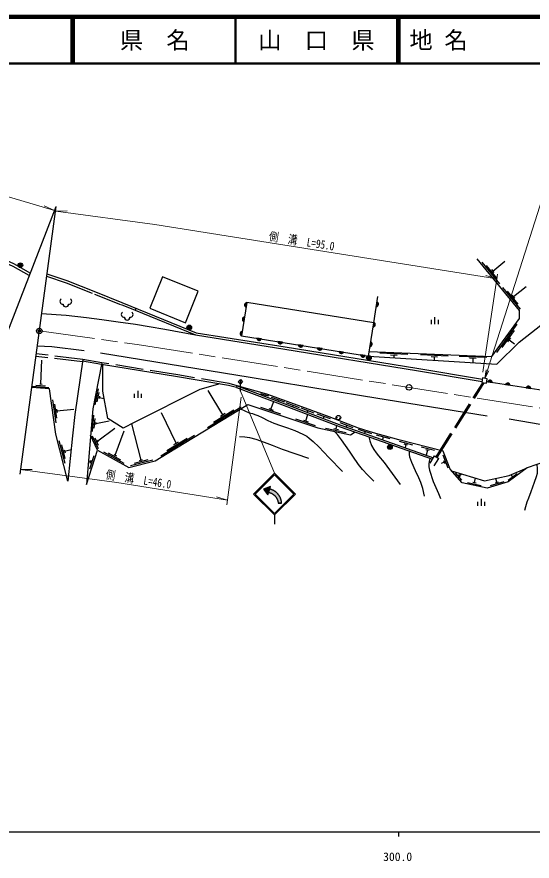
# Model space of a CAD drawing. Units: millimetres at full size, sheet at 1:1000; details may follow other scales. Extents: x 40000 to 680000, y 20000 to 380000.
# Drawn here: x 285992 to 396749, y 198715 to 380000 of the extents above; entities that cross this region are included whole.
import ezdxf
from ezdxf.enums import TextEntityAlignment as Align

# ---------------------------------------------------------------- set-up
doc = ezdxf.new("R2010")
doc.units = ezdxf.units.MM
doc.header["$LTSCALE"] = 1000
doc.header["$PDMODE"] = 32
doc.header["$PDSIZE"] = 500
doc.linetypes.add('CHAIN', pattern=[18.5, 12, -1.5, 3.5, -1.5])
doc.linetypes.add('DASHED', pattern=[7.5, 6, -1.5])
for name, color, linetype, lineweight in [('M-BGD', 7, 'Continuous', 25), ('M-BMK', 2, 'CHAIN', 13), ('M-BMK-OTRS', 5, 'Continuous', 25), ('M-BMK-SRVR', 3, 'Continuous', 25), ('M-STR-HTXT', 7, 'Continuous', 13), ('M-STR-STRC', 7, 'Continuous', 25), ('M-TTL', 2, 'Continuous', 140), ('M-TTL-BAND', 7, 'Continuous', 25), ('M-TTL-LINE', 7, 'Continuous', 50)]:
    doc.layers.add(name, color=color, linetype=linetype, lineweight=lineweight)
doc.layers.add('M-OTRS', color=6, linetype='Continuous')
doc.layers.add('M-TTL-TXT', color=7, linetype='Continuous')
doc.styles.add('ＭＳ ゴシック', font='')
doc.styles.get('ＭＳ ゴシック').set_extended_font_data('MS Gothic')

# ---------------------------------------------------------------- blocks, each defined once
blk = doc.blocks.new('open_arrow')
at = {"color": 0, "linetype": 'Continuous', "lineweight": -2}
blk.add_lwpolyline([(7.5, 1.25), (0, 0), (7.5, -1.25)], dxfattribs=at)

msp = doc.modelspace()

# ---------------------------------------------------------------- hatches: boundary and pattern name
at = {"layer": 'M-BGD'}
for points in [[(286241, 326657, -0.41421), (286741, 327157, -0.41421), (287241, 326657, -1)], [(335279, 317667, -0.82183), (335435, 318645)], [(363415, 318787, -0.82183), (363259, 317808)], [(334788, 314596, -0.82183), (334944, 315575)], [(322556, 313331, -1), (323556, 313331, -1)], [(362716, 314409, -0.82183), (362559, 313431)], [(334297, 311526, -0.82183), (334453, 312505)], [(338557, 310845, -0.82183), (337578, 311002)], [(343090, 310121, -0.82183), (342111, 310277)], [(362041, 310191, -0.82183), (361885, 309213)], [(347507, 309415, -0.82183), (346529, 309571)], [(351591, 308762, -0.82183), (350613, 308918)], [(356220, 308022, -0.82183), (355242, 308178)], [(360854, 307281, -0.82183), (359876, 307438)], [(361155, 306781, -1), (362155, 306781, -1)], [(387215, 301634, -0.82183), (388194, 301483)], [(391039, 301045, -0.82183), (392019, 300894)], [(395478, 300362, -0.82183), (396457, 300211)], [(365671, 287635, -1), (366671, 287635, -1)]]:
    msp.add_hatch(color=256, dxfattribs=at).paths.add_polyline_path(points)
at = {"layer": 'M-STR-STRC'}
for points in [[(340315, 278618), (340481, 279138), (339011, 278574), (339922, 277389), (340088, 277908), (340088, 277908)], [(340319, 278631), (340319, 278631), (340481, 279138), (339011, 278574), (339922, 277389), (340088, 277908), (340088, 277908)], [(342220, 277406), (342184, 277452), (342147, 277497), (342110, 277541), (342071, 277585), (342032, 277628), (341993, 277670), (341952, 277712), (341911, 277753), (341869, 277793), (341827, 277833), (341783, 277871), (341739, 277909), (341695, 277946), (341649, 277983), (341604, 278018), (341557, 278053), (341510, 278087), (341462, 278120), (341414, 278153), (341365, 278184), (341316, 278215), (341266, 278244), (341216, 278273), (341165, 278301), (341113, 278328), (341061, 278354), (341009, 278380), (340956, 278404), (340903, 278428), (340850, 278450), (340796, 278472), (340742, 278492), (340687, 278512), (340632, 278531), (340577, 278548), (340521, 278565), (340465, 278581), (340409, 278596), (340353, 278610), (340315, 278618), (340088, 277908), (340092, 277908), (340137, 277898), (340181, 277888), (340224, 277878), (340268, 277866), (340312, 277854), (340355, 277841), (340398, 277827), (340440, 277813), (340483, 277797), (340525, 277781), (340567, 277765), (340609, 277747), (340650, 277729), (340691, 277710), (340732, 277691), (340772, 277670), (340812, 277649), (340851, 277627), (340890, 277605), (340929, 277582), (340968, 277558), (341006, 277534), (341043, 277509), (341080, 277483), (341117, 277457), (341153, 277430), (341189, 277402), (341224, 277374), (341258, 277345), (341293, 277315), (341326, 277285), (341359, 277255), (341392, 277224), (341424, 277192), (341456, 277159), (341486, 277127), (341517, 277093), (341547, 277059), (341576, 277025), (341604, 276990), (341632, 276954), (341660, 276918), (341686, 276882), (341712, 276845), (341738, 276808), (341762, 276770), (341786, 276732), (341810, 276693), (341833, 276654), (341855, 276615), (341876, 276575), (341897, 276535), (341917, 276495), (341936, 276454), (341954, 276413), (341972, 276371), (341989, 276329), (342006, 276287), (342021, 276245), (342036, 276202), (342050, 276160), (342064, 276117), (342076, 276073), (342088, 276030), (342099, 275986), (342109, 275942), (342119, 275898), (342128, 275854), (342136, 275809), (342143, 275765), (342150, 275720), (342155, 275675), (342160, 275630), (342164, 275585), (342908, 275587), (342903, 275645), (342898, 275702), (342892, 275760), (342884, 275818), (342876, 275875), (342867, 275933), (342857, 275990), (342845, 276047), (342833, 276103), (342820, 276160), (342806, 276216), (342790, 276272), (342774, 276328), (342757, 276383), (342739, 276439), (342720, 276493), (342700, 276548), (342679, 276602), (342657, 276656), (342634, 276709), (342610, 276762), (342585, 276815), (342560, 276867), (342533, 276918), (342506, 276970), (342477, 277020), (342448, 277071), (342418, 277120), (342387, 277169), (342355, 277218), (342323, 277266), (342289, 277313), (342255, 277360)]]:
    msp.add_hatch(color=256, dxfattribs=at).paths.add_polyline_path(points)

# ---------------------------------------------------------------- linework, layer by layer
at = {"layer": 'M-BGD'}
for p, q in [((385908, 327357), (389706, 322712)), ((386900, 326618), (389179, 323831)), ((388272, 325414), (390908, 327570)), ((388006, 325739), (388538, 325089)), ((390392, 321873), (394190, 317228)), ((391384, 321133), (393663, 318346)), ((392756, 319930), (395442, 322126)), ((362696, 314287), (363598, 319930)), ((392490, 320255), (393022, 319605)), ((311576, 317466), (311387, 317003)), ((335279, 317667), (335435, 318645)), ((363415, 318787), (363259, 317808)), ((334788, 314596), (334944, 315575)), ((375862, 314036), (375862, 315536)), ((362716, 314409), (362559, 313431)), ((375112, 314036), (375112, 314936)), ((376612, 314036), (376612, 314936)), ((393494, 314032), (389092, 307959)), ((334297, 311526), (334453, 312505)), ((392856, 312641), (390215, 308998)), ((338557, 310845), (337578, 311002)), ((343090, 310121), (342111, 310277)), ((362041, 310191), (361885, 309213)), ((392087, 311069), (391471, 310218)), ((391779, 310643), (392993, 309763)), ((347507, 309415), (346529, 309571)), ((351591, 308762), (350613, 308918)), ((356220, 308022), (355242, 308178)), ((360854, 307281), (359876, 307438)), ((370033, 307523), (364038, 307768)), ((367723, 307317), (366324, 307375)), ((367024, 307346), (367002, 306819)), ((378727, 307168), (372732, 307413)), ((376417, 306962), (375018, 307020)), ((375717, 306991), (375688, 306262)), ((387027, 306830), (381032, 307074)), ((384716, 306624), (383317, 306681)), ((384017, 306652), (383979, 305730)), ((291158, 301169), (291360, 306319)), ((304237, 305742), (304173, 305347)), ((290087, 300952), (292181, 300788)), ((290913, 301188), (291402, 301150)), ((387215, 301634), (388194, 301483)), ((391039, 301045), (392019, 300894)), ((289366, 300707), (292855, 300434)), ((303450, 300120), (302775, 296685)), ((303609, 299375), (303204, 297314)), ((312035, 298191), (312035, 299691)), ((330263, 294563), (327094, 299770)), ((333183, 300404), (333323, 300778)), ((395478, 300362), (396457, 300211)), ((293637, 297779), (294338, 292828)), ((303748, 298527), (303654, 298046)), ((303701, 298287), (304772, 298076)), ((311285, 298191), (311285, 299091)), ((312785, 298191), (312785, 299091)), ((340187, 298542), (338454, 299028)), ((339320, 298785), (339258, 298563)), ((340617, 295747), (341263, 297389)), ((343567, 297247), (340752, 298284)), ((342160, 297765), (342067, 297515)), ((294074, 296830), (294495, 293860)), ((294533, 295734), (294631, 295041)), ((294582, 295387), (298271, 295738)), ((326944, 291841), (334206, 296260)), ((328241, 292981), (332597, 295632)), ((338388, 296176), (342656, 294750)), ((340119, 295914), (341115, 295581)), ((346723, 296084), (343908, 297121)), ((345315, 296603), (345215, 296330)), ((349914, 294929), (347095, 295954)), ((302488, 294479), (302193, 290991)), ((302728, 293756), (302551, 291663)), ((320245, 288466), (317084, 294959)), ((329755, 294254), (330771, 294872)), ((348107, 293245), (348566, 294618)), ((348505, 295442), (348386, 295115)), ((353392, 293664), (350573, 294690)), ((351982, 294177), (351842, 293791)), ((354628, 294072), (354941, 293985)), ((355279, 293892), (355592, 293806)), ((302959, 292929), (302918, 292440)), ((302938, 292684), (305816, 293238)), ((312679, 284841), (310682, 292613)), ((345878, 293673), (350146, 292247)), ((347609, 293411), (348605, 293078)), ((354628, 291532), (354777, 292238)), ((358309, 291785), (355506, 292853)), ((356908, 292319), (356766, 291947)), ((391834, 293658), (403305, 291715)), ((303291, 286974), (301823, 290169)), ((302203, 290060), (303456, 287334)), ((303375, 288947), (307025, 291709)), ((307110, 285894), (309075, 291143)), ((316926, 285744), (324188, 290163)), ((352364, 291704), (356767, 290773)), ((354114, 291641), (355141, 291423)), ((362290, 290479), (359425, 291369)), ((360857, 290924), (360748, 290571)), ((366199, 289369), (363311, 290183)), ((295048, 289000), (296293, 284157)), ((302726, 289640), (303478, 288004)), ((303287, 289138), (303462, 288756)), ((318223, 286884), (322579, 289536)), ((319737, 288157), (320753, 288776)), ((364755, 289776), (364598, 289220)), ((371129, 288066), (368222, 288805)), ((295588, 288106), (296334, 285200)), ((296165, 287066), (296339, 286388)), ((296252, 286727), (297679, 287094)), ((304632, 286576), (309009, 284161)), ((369941, 288059), (369262, 288231)), ((369601, 288145), (369440, 287508)), ((375782, 286884), (372875, 287623)), ((374594, 286876), (373916, 287048)), ((374255, 286962), (373985, 285902)), ((301864, 284473), (301355, 284635)), ((301694, 282952), (302605, 285810)), ((301757, 284139), (301970, 284806)), ((305652, 286356), (308279, 284907)), ((306804, 286063), (307417, 285725)), ((310407, 283638), (315250, 284882)), ((311301, 284177), (314207, 284924)), ((312340, 284754), (313018, 284928)), ((374810, 284137), (375782, 285713)), ((375703, 283586), (376675, 285161)), ((375782, 285713), (376675, 285161)), ((378728, 283077), (377637, 285871)), ((378031, 284039), (377776, 284691)), ((377903, 284365), (377205, 284092)), ((380190, 282110), (381575, 280532)), ((380947, 281703), (381270, 281335)), ((381108, 281519), (381538, 281896)), ((391609, 280520), (393549, 281933)), ((392579, 281226), (392237, 281697)), ((382845, 279991), (385786, 279399)), ((384031, 280058), (384717, 279920)), ((384374, 279989), (384570, 280964)), ((387827, 279368), (390707, 280207)), ((388847, 279978), (389519, 280174)), ((389183, 280076), (388943, 280897)), ((385088, 274996), (385088, 275896)), ((385838, 274996), (385838, 276496)), ((386588, 274996), (386588, 275896))]:
    msp.add_line(p, q, dxfattribs=at)
at = {"layer": 'M-BGD', "linetype": 'DASHED'}
for p, q in [((304173, 305347), (300090, 306068)), ((376101, 285516), (386141, 301447)), ((376356, 285358), (386462, 301394))]:
    msp.add_line(p, q, dxfattribs=at)
at = {"layer": 'M-BGD'}
for points in [[(288879, 324998), (285503, 326920), (279214, 329758), (275366, 331198), (272712, 332108), (270126, 332790), (268046, 333201), (266608, 333343), (264599, 333472), (262238, 333494), (259711, 333094), (253282, 331239)], [(361717, 308163), (388089, 307086), (394011, 315257), (394011, 316972), (384964, 328038)], [(292456, 324814), (296766, 323362), (302874, 320933), (308586, 318686), (324530, 312179), (343696, 309134), (371949, 304555), (386072, 302218)], [(291312, 316317), (296613, 315932), (300983, 315444), (304258, 315035), (307794, 314534), (311498, 314021), (314459, 313499), (317782, 312926), (324364, 311700)], [(311387, 317003), (324395, 311694), (343616, 308640), (371868, 304062), (385990, 301725)], [(361558, 307169), (389134, 305400), (393932, 310130), (400278, 315077), (407258, 308864), (409596, 305970), (415540, 301446), (420503, 299760), (421139, 298520)], [(290378, 309382), (293543, 309186), (300458, 308375)], [(300147, 306464), (298448, 294593), (297986, 290050), (296973, 280300), (294379, 290401), (293002, 300121), (289172, 300422)], [(303986, 307895), (336107, 302649), (360476, 298645), (387056, 294329)], [(304173, 305347), (302301, 295832), (300926, 279558), (303291, 286974)], [(333183, 300404), (331511, 300871), (320499, 302713), (304173, 305347)], [(329627, 301186), (325314, 300021), (311356, 292945), (308831, 291703), (305528, 293776), (304503, 299603), (304470, 305299)], [(421139, 298520), (416319, 297900), (400979, 299515), (386994, 301668)], [(333183, 300404), (344044, 296350), (355477, 291970), (361882, 289755), (375341, 284998)], [(421848, 281027), (411425, 284347), (404060, 285246), (401913, 285327), (395715, 283139), (391631, 280164), (387071, 278835), (381720, 279911), (379136, 282857), (377626, 286725), (368095, 289147), (362679, 290672), (359406, 291689), (353101, 294089), (345637, 296804), (339716, 298985), (333323, 300778)], [(333323, 300778), (344185, 296724), (355614, 292346), (362014, 290133), (375556, 285347)], [(303291, 286974), (310060, 283239), (315746, 284700), (318317, 286239), (335636, 296779), (350672, 291755), (357676, 290274), (358679, 290863)], [(334062, 295821), (334991, 295372), (335913, 294987), (336615, 294799), (337159, 294645), (337799, 294374), (338708, 293949), (339911, 293298), (341197, 292758), (342692, 292270), (344139, 291768), (345710, 291149), (347470, 290368), (348290, 289974), (348833, 289571), (349686, 288818), (350914, 287692), (353015, 285398), (356006, 282361)], [(362726, 280323), (361370, 281656), (360277, 282828), (359399, 283884), (358215, 285659), (357457, 286776), (355789, 289144), (354892, 290300), (354272, 290994)], [(333866, 289876), (335018, 289823), (335987, 289666), (337360, 289325), (339139, 288706), (340898, 288018), (343015, 287180), (348656, 285255)], [(361651, 289835), (361891, 288938), (362249, 287994), (362694, 287105), (363238, 286357), (363709, 285778), (364960, 284303), (368371, 279565)], [(373631, 277104), (373250, 278744), (372810, 279989), (372390, 281030), (371703, 282517), (370895, 284331), (370481, 285432), (370366, 286105), (370357, 286760)], [(374781, 285196), (374620, 284595), (374519, 283988), (374536, 283363), (374688, 282662), (375512, 280267), (376588, 277634), (377071, 276596)], [(379405, 282551), (386513, 280368), (391820, 281524), (395715, 283139)], [(395201, 274040), (395374, 274857), (395692, 275884), (396016, 276727), (396542, 278093), (397279, 280069), (397705, 281329), (397868, 282012), (397928, 282597), (397925, 283020), (397865, 283898)]]:
    msp.add_lwpolyline(points, dxfattribs=at)
at = {"layer": 'M-BGD', "linetype": 'DASHED'}
for points in [[(288660, 324432), (285231, 326385), (278985, 329203), (275163, 330633), (272538, 331533), (269991, 332205), (267958, 332607), (266559, 332745), (264577, 332872), (262282, 332893), (259842, 332507), (259756, 332483)], [(292388, 324309), (296594, 322892), (302690, 320468), (308400, 318222), (311387, 317003)], [(300069, 305919), (300067, 305919), (290068, 307079)], [(333323, 300778), (331598, 301262), (320563, 303108), (304237, 305742), (300147, 306464), (290142, 307624)]]:
    msp.add_lwpolyline(points, dxfattribs=at)
at = {"layer": 'M-BGD'}
for points in [[(314582, 317432), (322261, 314332), (324980, 321067), (317301, 324166)], [(334297, 311526), (361558, 307169), (362696, 314287), (335435, 318645)], [(385949, 301478), (386936, 301315), (387099, 302302), (386112, 302465)]]:
    msp.add_lwpolyline(points, close=True, dxfattribs=at)
for centre in [(286741, 326657), (323056, 313331), (361655, 306781), (355110, 293939), (366171, 287635)]:
    msp.add_circle(centre, 500, dxfattribs=at)
for centre, radius, start, end in [((295842, 318929), 600, 122.72029, 277.24592), ((297193, 318929), 600, 262.75408, 57.27971), ((296517, 318333), 600, 180, 0), ((335453, 318140), 505, 92.08929, 249.74748), ((363241, 318313), 505, 272.08929, 69.74748), ((309021, 316105), 600, 122.72029, 277.24592), ((309696, 315509), 600, 180, 0), ((310372, 316105), 600, 262.75408, 57.27971), ((334963, 315070), 505, 92.08929, 249.74748), ((362541, 313936), 505, 272.08929, 69.74748), ((334472, 312000), 505, 92.08929, 249.74748), ((338083, 311020), 505, 182.08929, 339.74748), ((342616, 310296), 505, 182.08929, 339.74748), ((361867, 309717), 505, 272.08929, 69.74748), ((347033, 309589), 505, 182.08929, 339.74748), ((351117, 308937), 505, 182.08929, 339.74748), ((355747, 308197), 505, 182.08929, 339.74748), ((360381, 307456), 505, 182.08929, 339.74748), ((387690, 301462), 505, 2.42127, 160.07946), ((391514, 300873), 505, 2.42127, 160.07946), ((395953, 300190), 505, 2.42127, 160.07946)]:
    msp.add_arc(centre, radius, start, end, dxfattribs=at)
at = {"layer": 'M-BMK'}
msp.add_lwpolyline([(290805, 312550), (311856, 309668), (481777, 282829), (498054, 280464), (510666, 277909), (524038, 274382), (533923, 271298), (541399, 268341), (549226, 264718), (555076, 261887), (563917, 256310)], dxfattribs=at)
at = {"layer": 'M-BMK-OTRS'}
for p in [(273214, 284504), (286668, 281827)]:
    msp.add_line(p, (294404, 339282), dxfattribs=at)
at = {"layer": 'M-BMK-SRVR'}
for centre in [(290805, 312550), (370291, 300438)]:
    msp.add_circle(centre, 600, dxfattribs=at)
at = {"layer": 'M-OTRS'}
msp.add_point((290805, 312550), dxfattribs=at)
at = {"layer": 'M-STR-HTXT'}
for p, q in [((294059, 338390), (291826, 339409)), ((294332, 338309), (296787, 338318)), ((386180, 303689), (389306, 324769)), ((389159, 323780), (386811, 324497)), ((334032, 299616), (341387, 282040)), ((334181, 298305), (331115, 275241)), ((286802, 282818), (289257, 282827)), ((331247, 276233), (328899, 276950))]:
    msp.add_line(p, q, dxfattribs=at)
for points in [[(213647, 340723), (219101, 342288), (227321, 344329), (238346, 346019), (244589, 346498), (254244, 346671), (263463, 345954), (269803, 344921), (278302, 343066), (294059, 338390)], [(386606, 302383), (399504, 342731), (429904, 342731)], [(294332, 338309), (315648, 335391), (389159, 323780)], [(286736, 282827), (307481, 279987), (331247, 276233)]]:
    msp.add_lwpolyline(points, dxfattribs=at)
at = {"layer": 'M-STR-STRC'}
for p, q in [((334032, 302116), (333537, 301621)), ((334032, 301126), (333537, 301621)), ((334032, 299616), (334032, 302116)), ((334032, 302116), (334527, 301621)), ((334032, 301126), (334527, 301621)), ((336887, 277540), (341387, 282040)), ((337241, 277540), (341387, 281687)), ((345888, 277540), (341387, 282040)), ((345534, 277540), (341387, 281687)), ((336887, 277540), (341387, 273040)), ((337241, 277540), (341387, 273393)), ((340481, 279138), (339011, 278574)), ((339011, 278574), (339922, 277389)), ((339922, 277389), (340481, 279138)), ((341387, 273393), (345534, 277540)), ((341388, 273040), (345888, 277540)), ((342908, 275587), (342164, 275585)), ((341387, 273040), (341387, 271040))]:
    msp.add_line(p, q, dxfattribs=at)
for points in [[(340481, 279138), (339011, 278574), (339922, 277389)], [(340481, 279138), (339011, 278574), (339922, 277389)], [(340315, 278618), (340481, 279138), (339011, 278574), (339922, 277389), (340088, 277908)], [(340315, 278618), (340088, 277908), (340088, 277908), (340092, 277908), (340137, 277898), (340181, 277888), (340224, 277878), (340268, 277866), (340312, 277854), (340355, 277841), (340398, 277827), (340440, 277813), (340483, 277797), (340525, 277781), (340567, 277765), (340609, 277747), (340650, 277729), (340691, 277710), (340732, 277691), (340772, 277670), (340812, 277649), (340851, 277627), (340890, 277605), (340929, 277582), (340968, 277558), (341006, 277534), (341043, 277509), (341080, 277483), (341117, 277457), (341153, 277430), (341189, 277402), (341224, 277374), (341258, 277345), (341293, 277315), (341326, 277285), (341359, 277255), (341392, 277224), (341424, 277192), (341456, 277159), (341486, 277127), (341517, 277093), (341547, 277059), (341576, 277025), (341604, 276990), (341632, 276954), (341660, 276918), (341686, 276882), (341712, 276845), (341738, 276808), (341762, 276770), (341786, 276732), (341810, 276693), (341833, 276654), (341855, 276615), (341876, 276575), (341897, 276535), (341917, 276495), (341936, 276454), (341954, 276413), (341972, 276371), (341989, 276329), (342006, 276287), (342021, 276245), (342036, 276202), (342050, 276160), (342064, 276117), (342076, 276073), (342088, 276030), (342099, 275986), (342109, 275942), (342119, 275898), (342128, 275854), (342136, 275809), (342143, 275765), (342150, 275720), (342155, 275675), (342160, 275630), (342164, 275585), (342164, 275585), (342908, 275587), (342908, 275587), (342903, 275645), (342898, 275702), (342892, 275760), (342884, 275818), (342876, 275875), (342867, 275933), (342857, 275990), (342845, 276047), (342833, 276103), (342820, 276160), (342806, 276216), (342790, 276272), (342774, 276328), (342757, 276383), (342739, 276439), (342720, 276493), (342700, 276548), (342679, 276602), (342657, 276656), (342634, 276709), (342610, 276762), (342585, 276815), (342560, 276867), (342533, 276918), (342506, 276970), (342477, 277020), (342448, 277071), (342418, 277120), (342387, 277169), (342355, 277218), (342323, 277266), (342289, 277313), (342255, 277360), (342220, 277406), (342184, 277452), (342147, 277497), (342110, 277541), (342071, 277585), (342032, 277628), (341993, 277670), (341952, 277712), (341911, 277753), (341869, 277793), (341827, 277833), (341783, 277871), (341739, 277909), (341695, 277946), (341649, 277983), (341604, 278018), (341557, 278053), (341510, 278087), (341462, 278120), (341414, 278153), (341365, 278184), (341316, 278215), (341266, 278244), (341216, 278273), (341165, 278301), (341113, 278328), (341061, 278354), (341009, 278380), (340956, 278404), (340903, 278428), (340850, 278450), (340796, 278472), (340742, 278492), (340687, 278512), (340632, 278531), (340577, 278548), (340521, 278565), (340465, 278581), (340409, 278596), (340353, 278610)]]:
    msp.add_lwpolyline(points, close=True, dxfattribs=at)
at = {"layer": 'M-TTL'}
msp.add_line((680000, 380000), (40000, 380000), dxfattribs=at)
at = {"layer": 'M-TTL-BAND'}
for p, q in [((40000, 205000), (579000, 205000)), ((368000, 205000), (368000, 204000))]:
    msp.add_line(p, q, dxfattribs=at)
at = {"layer": 'M-TTL-LINE'}
for p, q in [((297750, 380000), (297750, 370000)), ((298250, 380000), (298250, 370000)), ((333000, 380000), (333000, 370000)), ((367750, 380000), (367750, 370000)), ((368250, 380000), (368250, 370000)), ((40000, 370000), (680000, 370000))]:
    msp.add_line(p, q, dxfattribs=at)

# ---------------------------------------------------------------- block references
at = {"layer": 'M-STR-HTXT', "xscale": 240, "yscale": 240, "rotation": 72.3}
msp.add_blockref('open_arrow', (386606, 302383), dxfattribs=at)

# ---------------------------------------------------------------- texts
at = {"layer": 'M-STR-HTXT', "style": 'ＭＳ ゴシック', "width": 0.8}
for s, p in [('側\u3000溝\u3000L=95.0', (346999, 330387)), ('側\u3000溝\u3000L=46.0', (311913, 279235))]:
    msp.add_text(s, height=1833, rotation=351.024, dxfattribs=at).set_placement(p, align=Align.BOTTOM_CENTER)
at = {"layer": 'M-TTL-BAND', "style": 'ＭＳ ゴシック'}
msp.add_text('300.0', height=1833, dxfattribs=at).set_placement((367844, 198195), align=Align.BOTTOM_CENTER)
at = {"layer": 'M-TTL-TXT', "style": 'ＭＳ ゴシック'}
for s, p in [('県\u3000名', (315625, 375000)), ('山\u3000口\u3000県', (350375, 375000))]:
    msp.add_text(s, height=3666, dxfattribs=at).set_placement(p, align=Align.MIDDLE_CENTER)
msp.add_text('地 名', height=3666, dxfattribs=at).set_placement((370380, 375000), align=Align.MIDDLE_LEFT)

doc.saveas('drawing.dxf')
